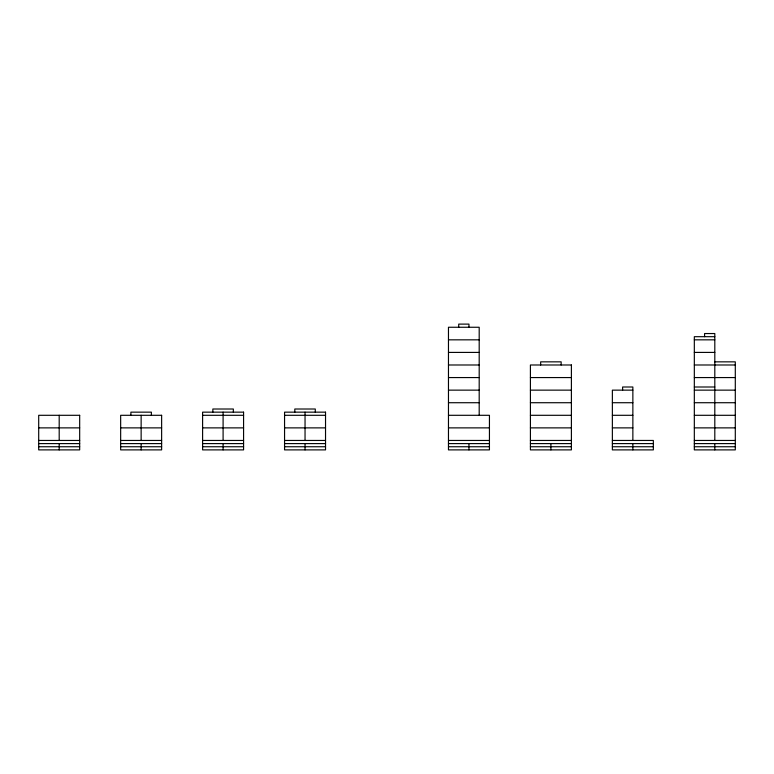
<?xml version="1.0" encoding="UTF-8"?>
<svg xmlns="http://www.w3.org/2000/svg" width="774" height="774" viewBox="0 0 774 774"><rect width="100%" height="100%" fill="white"/><g stroke="black" fill="none" stroke-linecap="round" stroke-linejoin="round"><path stroke-width="1.16" d="M714.808 336.69L694.326 336.69L694.326 449.887L735.3 449.887L735.3 361.845L714.808 361.845M448.465 339.834L479.193 339.834M694.326 339.834L714.808 339.834M448.465 352.412L479.193 352.412M694.326 352.412L714.808 352.412M448.465 364.989L479.193 364.989M694.326 364.989L735.3 364.989M448.465 377.567L479.193 377.567M530.422 377.567L571.396 377.567M694.326 377.567L735.3 377.567M694.326 387L714.808 387M448.465 390.144L479.193 390.144M530.422 390.144L571.396 390.144M632.861 390.144L612.369 390.144L612.369 449.887L653.343 449.887L653.343 440.454L612.369 440.454M694.326 390.144L735.3 390.144M448.465 402.722L479.193 402.722M530.422 402.722L571.396 402.722M612.369 402.722L632.861 402.722M694.326 402.722L735.3 402.722M202.604 415.299L243.578 415.299M284.561 415.299L325.535 415.299M448.465 415.299L489.439 415.299L489.439 449.887L448.465 449.887L448.465 327.257L479.193 327.257L479.193 415.299M530.422 415.299L571.396 415.299M612.369 415.299L632.861 415.299M694.326 415.299L735.3 415.299M38.7 427.877L79.674 427.877M120.657 427.877L161.631 427.877M202.604 427.877L243.578 427.877M284.561 427.877L325.535 427.877M448.465 427.877L489.439 427.877M530.422 427.877L571.396 427.877M612.369 427.877L632.861 427.877M694.326 427.877L735.3 427.877M38.7 440.454L79.674 440.454M120.657 440.454L161.631 440.454M202.604 440.454L243.578 440.454M284.561 440.454L325.535 440.454M448.465 440.454L489.439 440.454M530.422 440.454L571.396 440.454M694.326 440.454L735.3 440.454M38.7 443.599L79.674 443.599M120.657 443.599L161.631 443.599M202.604 443.599L243.578 443.599M284.561 443.599L325.535 443.599M448.465 443.599L489.439 443.599M530.422 443.599L571.396 443.599M612.369 443.599L653.343 443.599M694.326 443.599L735.3 443.599M38.7 446.743L79.674 446.743M120.657 446.743L161.631 446.743M202.604 446.743L243.578 446.743M284.561 446.743L325.535 446.743M448.465 446.743L489.439 446.743M530.422 446.743L571.396 446.743M612.369 446.743L653.343 446.743M694.326 446.743L735.3 446.743M714.808 440.454L714.808 333.546L704.572 333.546L704.572 336.69M714.808 443.599L714.808 449.887M632.861 440.454L632.861 387L622.615 387L622.615 390.144M632.861 443.599L632.861 449.887M561.15 364.989L561.15 361.845L540.658 361.845L540.658 364.989M550.904 443.599L550.904 449.887M468.957 327.257L468.957 324.113L458.711 324.113L458.711 327.257M468.957 443.599L468.957 449.887M315.289 412.155L315.289 409.011L294.807 409.011L294.807 412.155M305.043 412.155L305.043 440.454M305.043 443.599L305.043 449.887M233.342 412.155L233.342 409.011L212.85 409.011L212.85 412.155M223.096 412.155L223.096 440.454M223.096 443.599L223.096 449.887M151.385 415.299L151.385 412.155L130.893 412.155L130.893 415.299M141.139 415.299L141.139 440.454M141.139 443.599L141.139 449.887M59.192 415.299L59.192 440.454M59.192 443.599L59.192 449.887M571.396 364.989L530.413 364.989L530.422 449.887L571.396 449.887L571.396 364.989M243.578 412.155L202.604 412.155L202.604 449.887L243.578 449.887L243.578 412.155M325.535 412.155L284.561 412.155L284.561 449.887L325.535 449.887L325.535 412.155M79.674 415.299L38.7 415.299L38.7 449.887L79.674 449.887L79.674 415.299M161.631 415.299L120.657 415.299L120.657 449.887L161.631 449.887L161.631 415.299"/></g></svg>
